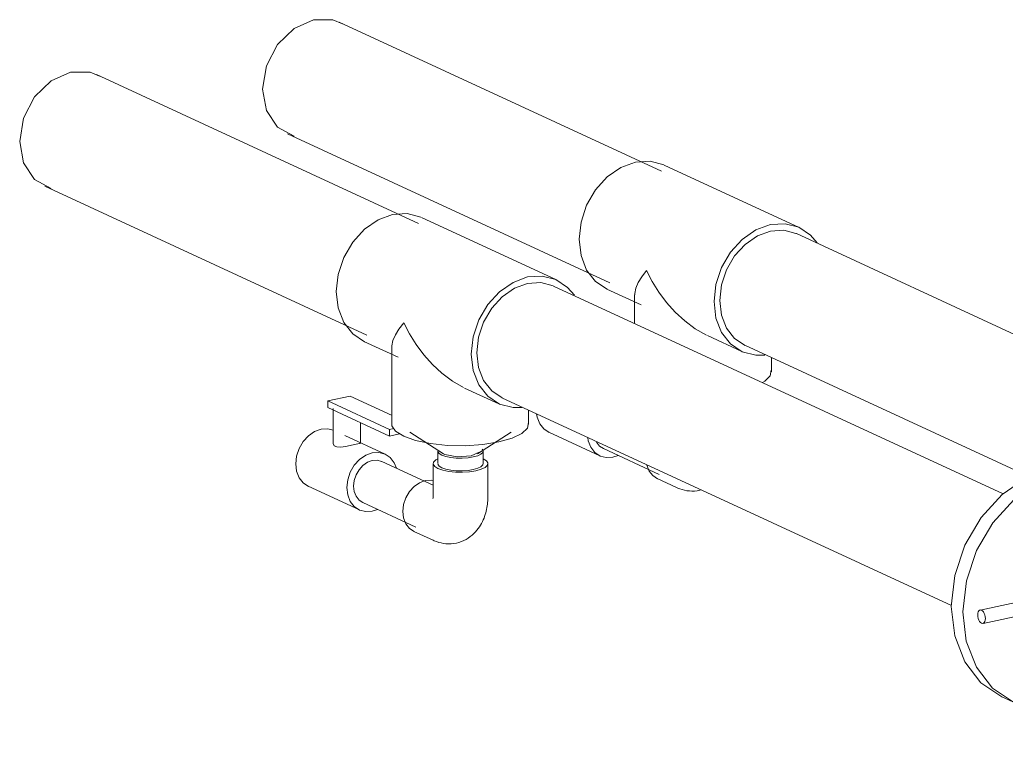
# Model space of a CAD drawing. Header units: metres. Extents: x 63 to 378, y -27 to 78.
# Drawn here: x 366.516 to 367.432, y 12.537 to 13.225 of the extents above; entities that cross this region are included whole.
import ezdxf

# ---------------------------------------------------------------- set-up
doc = ezdxf.new("R2010")
doc.units = ezdxf.units.M
doc.layers.add('P-PIPE', color=7, linetype='Continuous', lineweight=18)

# ---------------------------------------------------------------- blocks, each defined once
blk = doc.blocks.new('V_D_R - 1 1_4_-V646-3D BUITRON TUBERIA')
at = {"layer": 'P-PIPE', "color": 11, "true_color": 0xff8080}
blk.add_line((23.67789, 12.8421), (23.72533, 12.82015), dxfattribs=at)
for points in [[(23.67809, 12.84201, 0), (23.67321, 12.84526, 0), (23.66945, 12.85007, 0), (23.6671, 12.8561, 0), (23.66654, 12.85909, 0)], [(23.71399, 12.83713, 0), (23.71454, 12.83415, 0), (23.7169, 12.82812, 0), (23.72065, 12.82331, 0), (23.72554, 12.82005, 0), (23.73123, 12.81857, 0), (23.73734, 12.81897, 0), (23.74211, 12.82056, 0)]]:
    blk.add_polyline3d(points, dxfattribs=at)
blk = doc.blocks.new('V_D_R - 1 1_4_-V647-3D BUITRON TUBERIA')
at = {"layer": 'P-PIPE', "color": 1, "true_color": 0xff0000}
for p, q in [((23.4936, 12.87569), (23.47263, 12.87117)), ((23.47263, 12.87117), (23.52992, 12.84466)), ((23.47263, 12.86514), (23.47263, 12.87117)), ((23.53236, 12.85776), (23.4936, 12.87569)), ((23.52992, 12.83863), (23.47263, 12.86514)), ((23.47758, 12.86409), (23.47758, 12.83207)), ((23.50298, 12.83207), (23.50298, 12.8511)), ((23.52992, 12.84466), (23.53397, 12.84553)), ((23.52992, 12.83863), (23.52992, 12.84466)), ((23.526, 12.82181), (23.48848, 12.83917)), ((23.53939, 12.84067), (23.52992, 12.83863)), ((23.45455, 12.7919), (23.502, 12.76994))]:
    blk.add_line(p, q, dxfattribs=at)
for points in [[(23.44296, 12.81274, 0), (23.44376, 12.81993, 0), (23.44612, 12.82698, 0), (23.44987, 12.8334, 0), (23.45476, 12.83877, 0), (23.46045, 12.8427, 0), (23.46656, 12.84494, 0), (23.47266, 12.84534, 0), (23.47765, 12.84415, 0)], [(23.50294, 12.83218, 0), (23.50251, 12.83175, 0), (23.50062, 12.83132, 0), (23.49744, 12.83065, 0)], [(23.49744, 12.83065, 0), (23.49338, 12.82975, 0), (23.489, 12.82884, 0), (23.48481, 12.82826, 0), (23.48121, 12.82842, 0), (23.47869, 12.82959, 0), (23.47761, 12.83159, 0)], [(23.53655, 12.80871, 0), (23.53444, 12.81384, 0), (23.53069, 12.81865, 0), (23.5258, 12.8219, 0), (23.52011, 12.82338, 0), (23.514, 12.82299, 0), (23.50789, 12.82075, 0), (23.5022, 12.81681, 0), (23.49731, 12.81145, 0), (23.49356, 12.80502, 0), (23.4912, 12.79798, 0), (23.4904, 12.79079, 0)], [(23.45476, 12.79181, 0), (23.44987, 12.79506, 0), (23.44612, 12.79987, 0), (23.44376, 12.8059, 0), (23.44296, 12.81274, 0)], [(23.4904, 12.79079, 0), (23.4912, 12.78394, 0), (23.49356, 12.77791, 0), (23.49731, 12.77311, 0), (23.5022, 12.76985, 0), (23.50789, 12.76837, 0), (23.514, 12.76877, 0), (23.51877, 12.77036, 0)]]:
    blk.add_polyline3d(points, dxfattribs=at)
blk = doc.blocks.new('Elbow - PVC - AC PVC _80_-2698796-3D BUITRON TUBERIA')
at = {"layer": 'P-PIPE', "color": 1, "true_color": 0xff0000}
for p, q in [((23.57051, 12.81295), (23.57051, 12.78283)), ((23.62131, 12.78283), (23.62131, 12.81295)), ((23.55257, 12.75004), (23.57047, 12.74176))]:
    blk.add_line(p, q, dxfattribs=at)
for points in [[(23.57475, 12.81739, 0), (23.57301, 12.81643, 0), (23.57095, 12.81444, 0), (23.57058, 12.81235, 0), (23.57194, 12.8103, 0), (23.57493, 12.80843, 0), (23.57935, 12.80687, 0), (23.5849, 12.80572, 0), (23.5912, 12.80507, 0), (23.59782, 12.80495, 0), (23.60431, 12.80538, 0), (23.61023, 12.80632, 0)], [(23.61023, 12.80632, 0), (23.61517, 12.80772, 0), (23.6188, 12.80947, 0), (23.62087, 12.81146, 0), (23.62123, 12.81356, 0), (23.61988, 12.81561, 0), (23.61688, 12.81748, 0)], [(23.55274, 12.74996, 0), (23.5484, 12.75285, 0), (23.54507, 12.75713, 0), (23.54297, 12.76249, 0), (23.54226, 12.76857, 0), (23.54297, 12.77496, 0), (23.54507, 12.78123, 0), (23.5484, 12.78694, 0), (23.55274, 12.7917, 0), (23.5578, 12.7952, 0), (23.56323, 12.79719, 0)], [(23.56323, 12.79719, 0), (23.56866, 12.79754, 0), (23.57064, 12.79724, 0)], [(23.57031, 12.78064, 0), (23.57032, 12.78066, 0), (23.57033, 12.78074, 0), (23.57036, 12.78087, 0), (23.57039, 12.78104, 0), (23.57042, 12.78125, 0), (23.57045, 12.7815, 0), (23.57047, 12.78179, 0), (23.57049, 12.78211, 0), (23.5705, 12.78246, 0), (23.57051, 12.78283, 0)], [(23.59202, 12.73923, 0), (23.5944, 12.73984, 0), (23.59671, 12.74061, 0), (23.59894, 12.74155, 0), (23.60107, 12.74263, 0), (23.60308, 12.74383, 0), (23.60496, 12.74514, 0), (23.6067, 12.74654, 0), (23.60832, 12.748, 0), (23.6098, 12.74952, 0), (23.61115, 12.75107, 0), (23.61239, 12.75265, 0), (23.61352, 12.75426, 0), (23.61453, 12.75587, 0), (23.61546, 12.7575, 0), (23.61629, 12.75912, 0), (23.61704, 12.76075, 0), (23.61771, 12.76238, 0), (23.61831, 12.764, 0), (23.61884, 12.76563, 0), (23.61931, 12.76725, 0), (23.61973, 12.76887, 0), (23.62009, 12.77048, 0), (23.6204, 12.77209, 0), (23.62066, 12.77371, 0), (23.62087, 12.77531, 0), (23.62104, 12.77692, 0), (23.62117, 12.77852, 0), (23.62125, 12.78013, 0), (23.6213, 12.78173, 0), (23.62131, 12.78283, 0)], [(23.59202, 12.73923, 0), (23.5896, 12.7388, 0), (23.58716, 12.73855, 0), (23.58475, 12.73849, 0), (23.58236, 12.7386, 0), (23.58004, 12.73887, 0), (23.57779, 12.73928, 0), (23.57562, 12.73983, 0), (23.57355, 12.7405, 0), (23.57157, 12.74127, 0), (23.57047, 12.74176, 0)]]:
    blk.add_polyline3d(points, dxfattribs=at)
blk = doc.blocks.new('Tee - PVC - AC PVC _80_-V648-3D BUITRON TUBERIA')
at = {"layer": 'P-PIPE', "color": 11, "true_color": 0xff8080}
for p, q in [((23.68489, 12.98372), (23.55957, 13.04172)), ((23.50623, 12.92646), (23.53806, 12.91173)), ((23.53206, 12.92112), (23.53206, 12.84966)), ((23.59972, 12.8832), (23.63155, 12.86847)), ((23.65906, 12.84966), (23.65906, 12.86274))]:
    blk.add_line(p, q, dxfattribs=at)
for points in [[(23.50668, 12.92625, 0), (23.49582, 12.93349, 0), (23.48748, 12.94417, 0), (23.48224, 12.95757, 0), (23.48046, 12.97277, 0), (23.48224, 12.98875, 0), (23.48748, 13.00441, 0), (23.49582, 13.01869, 0), (23.50668, 13.03061, 0), (23.51933, 13.03935, 0), (23.5329, 13.04433, 0)], [(23.5329, 13.04433, 0), (23.54647, 13.04521, 0), (23.55912, 13.04192, 0)], [(23.65822, 12.98634, 0), (23.64465, 12.98136, 0), (23.632, 12.97261, 0), (23.62114, 12.9607, 0), (23.61281, 12.94642, 0), (23.60757, 12.93076, 0), (23.60578, 12.91478, 0), (23.60757, 12.89957, 0), (23.61281, 12.88617, 0), (23.62114, 12.87549, 0), (23.632, 12.86826, 0), (23.64465, 12.86497, 0), (23.65295, 12.86502, 0)], [(23.70157, 12.96935, 0), (23.6953, 12.9767, 0), (23.68444, 12.98393, 0), (23.67179, 12.98722, 0), (23.65822, 12.98634, 0)], [(23.53206, 12.92112, 0), (23.53213, 12.92251, 0), (23.53319, 12.92729, 0), (23.53544, 12.93248, 0), (23.53877, 12.938, 0), (23.54312, 12.94378, 0)], [(23.54312, 12.94378, 0), (23.54842, 12.93353, 0), (23.55464, 12.92359, 0), (23.56176, 12.91407, 0), (23.56976, 12.90509, 0), (23.57863, 12.89686, 0), (23.58832, 12.8896, 0), (23.59876, 12.88365, 0)], [(23.65888, 12.85117, 0), (23.65796, 12.84594, 0), (23.65279, 12.84097, 0), (23.64372, 12.83658, 0), (23.63137, 12.83309, 0)], [(23.63137, 12.83309, 0), (23.61657, 12.83073, 0), (23.60035, 12.82965, 0), (23.5838, 12.82994, 0), (23.56805, 12.83158, 0), (23.55417, 12.83444, 0), (23.54312, 12.83835, 0), (23.53564, 12.84302, 0), (23.53224, 12.84815, 0), (23.53207, 12.84965, 0)]]:
    blk.add_polyline3d(points, dxfattribs=at)
blk = doc.blocks.new('M_Transition - Generic - Standard-2698989-3D BUITRON TUBERIA')
at = {"layer": 'P-PIPE', "color": 11, "true_color": 0xff8080}
for p, q in [((23.58025, 12.82219), (23.54895, 12.84215)), ((23.61157, 12.82219), (23.64286, 12.84215)), ((23.61308, 12.82362), (23.60576, 12.82008))]:
    blk.add_line(p, q, dxfattribs=at)
blk.add_polyline3d([(23.60576, 12.82008, 0), (23.59267, 12.81922, 0), (23.58147, 12.82153, 0), (23.58025, 12.82219, 0)], dxfattribs=at)
blk = doc.blocks.new('Elbow - PVC - AC PVC _80_-V655-3D BUITRON TUBERIA')
at = {"layer": 'P-PIPE', "color": 11, "true_color": 0xff8080}
for p, q in [((23.77858, 12.79901), (23.79648, 12.79072)), ((23.81803, 12.78819), (23.8194, 12.78854))]:
    blk.add_line(p, q, dxfattribs=at)
for points in [[(23.77876, 12.79893, 0), (23.77441, 12.80182, 0), (23.77108, 12.80609, 0), (23.76898, 12.81145, 0)], [(23.81803, 12.78819, 0), (23.81561, 12.78776, 0), (23.81318, 12.78752, 0), (23.81076, 12.78745, 0), (23.80837, 12.78756, 0), (23.80605, 12.78783, 0), (23.8038, 12.78825, 0), (23.80163, 12.7888, 0), (23.79956, 12.78946, 0), (23.79758, 12.79023, 0), (23.79648, 12.79072, 0)]]:
    blk.add_polyline3d(points, dxfattribs=at)
blk = doc.blocks.new('Tee - PVC - AC PVC _80_-V656-3D BUITRON TUBERIA')
at = {"layer": 'P-PIPE', "color": 1, "true_color": 0xff0000}
for p, q in [((23.9104, 13.03237), (23.78508, 13.09036)), ((23.73175, 12.9751), (23.76358, 12.96037)), ((23.75757, 12.96976), (23.75757, 12.94309)), ((23.82524, 12.93184), (23.85707, 12.91711)), ((23.88457, 12.8983), (23.88457, 12.91138))]:
    blk.add_line(p, q, dxfattribs=at)
for points in [[(23.73219, 12.9749, 0), (23.72133, 12.98213, 0), (23.713, 12.99281, 0), (23.70776, 13.00621, 0), (23.70597, 13.02142, 0), (23.70776, 13.03739, 0), (23.713, 13.05306, 0), (23.72133, 13.06733, 0), (23.73219, 13.07925, 0), (23.74484, 13.088, 0), (23.75841, 13.09298, 0)], [(23.75841, 13.09298, 0), (23.77199, 13.09385, 0), (23.78463, 13.09056, 0)], [(23.88374, 13.03498, 0), (23.87016, 13.03, 0), (23.85751, 13.02126, 0), (23.84665, 13.00934, 0), (23.83832, 12.99506, 0), (23.83308, 12.9794, 0), (23.83129, 12.96342, 0), (23.83308, 12.94822, 0), (23.83832, 12.93482, 0), (23.84665, 12.92414, 0), (23.85751, 12.91691, 0), (23.87016, 12.91362, 0), (23.87847, 12.91367, 0)], [(23.92703, 13.01807, 0), (23.92082, 13.02534, 0), (23.90996, 13.03257, 0), (23.89731, 13.03586, 0), (23.88374, 13.03498, 0)], [(23.75758, 12.96976, 0), (23.75764, 12.97115, 0), (23.7587, 12.97593, 0), (23.76095, 12.98112, 0), (23.76429, 12.98664, 0), (23.76863, 12.99242, 0)], [(23.76863, 12.99242, 0), (23.77393, 12.98218, 0), (23.78016, 12.97224, 0), (23.78728, 12.96271, 0), (23.79528, 12.95374, 0), (23.80414, 12.9455, 0), (23.81384, 12.93824, 0), (23.82427, 12.93229, 0)], [(23.88439, 12.89981, 0), (23.88348, 12.89458, 0), (23.8783, 12.88961, 0), (23.87616, 12.88832, 0)]]:
    blk.add_polyline3d(points, dxfattribs=at)
blk = doc.blocks.new('V_C_S - 2 1_2_-4 _ - 4_-V659-3D BUITRON TUBERIA')
at = {"layer": 'P-PIPE', "color": 11, "true_color": 0xff8080}
for p, q in [((24.20463, 12.79919), (24.19389, 12.80416)), ((24.30847, 12.75114), (24.29773, 12.75611)), ((24.19693, 12.73299), (24.19692, 12.73031)), ((24.20118, 12.73487), (24.1997, 12.73464)), ((24.16263, 12.72702), (24.16254, 12.67399)), ((24.14171, 12.69053), (24.07833, 12.677)), ((24.13041, 12.68986), (24.13046, 12.68791)), ((24.08098, 12.66458), (24.14437, 12.67811)), ((24.16266, 12.67494), (24.16279, 12.68237)), ((24.16254, 12.67398), (24.16266, 12.67494)), ((24.1433, 12.66665), (24.15844, 12.65964)), ((24.15705, 12.64731), (24.14708, 12.64519)), ((24.14973, 12.63277), (24.15554, 12.63401)), ((24.09789, 12.5967), (24.10863, 12.59173)), ((24.20173, 12.54865), (24.21247, 12.54368))]:
    blk.add_line(p, q, dxfattribs=at)
for points in [[(24.0515, 12.68027, 0), (24.05476, 12.70904, 0), (24.06423, 12.73722, 0), (24.07927, 12.76289, 0), (24.09885, 12.7843, 0), (24.12163, 12.8, 0), (24.14607, 12.80891, 0), (24.17049, 12.81044, 0), (24.19324, 12.80446, 0)], [(24.24272, 12.75849, 0), (24.23847, 12.76716, 0), (24.22351, 12.78642, 0), (24.20399, 12.79949, 0), (24.18124, 12.80547, 0), (24.15681, 12.80394, 0), (24.13237, 12.79503, 0), (24.10959, 12.77933, 0), (24.09001, 12.75792, 0), (24.07497, 12.73224, 0), (24.0655, 12.70407, 0), (24.06224, 12.6753, 0)], [(24.15533, 12.63222, 0), (24.1586, 12.66099, 0), (24.16807, 12.68916, 0), (24.18311, 12.71484, 0), (24.20269, 12.73625, 0), (24.22547, 12.75195, 0), (24.24991, 12.76086, 0), (24.27433, 12.76238, 0), (24.29708, 12.75641, 0)], [(24.35487, 12.66757, 0), (24.3517, 12.69496, 0), (24.34231, 12.71911, 0), (24.32734, 12.73837, 0), (24.30782, 12.75144, 0), (24.28507, 12.75741, 0), (24.26065, 12.75589, 0), (24.23621, 12.74698, 0), (24.21343, 12.73128, 0), (24.19385, 12.70986, 0), (24.17881, 12.68419, 0), (24.16934, 12.65602, 0), (24.16608, 12.62725, 0)], [(24.18035, 12.73756, 0), (24.17245, 12.73534, 0), (24.16664, 12.73256, 0), (24.16333, 12.72939, 0), (24.16274, 12.72605, 0), (24.16492, 12.72278, 0), (24.16971, 12.71979, 0), (24.17678, 12.71729, 0), (24.18388, 12.71574, 0)], [(24.20756, 12.73968, 0), (24.2002, 12.73972, 0), (24.18982, 12.73906, 0), (24.18035, 12.73756, 0)], [(24.1997, 12.73464, 0), (24.19846, 12.73429, 0), (24.19756, 12.73386, 0), (24.19704, 12.73336, 0), (24.19695, 12.73284, 0), (24.19729, 12.73233, 0), (24.19803, 12.73186, 0)], [(24.16281, 12.72607, 0), (24.15668, 12.7256, 0), (24.14989, 12.72312, 0), (24.14357, 12.71876, 0), (24.13813, 12.71281, 0), (24.13395, 12.70568, 0), (24.13132, 12.69785, 0), (24.13041, 12.68986, 0)], [(24.1412, 12.69036, 0), (24.14249, 12.69056, 0), (24.14373, 12.68998, 0), (24.14478, 12.6887, 0), (24.14555, 12.68688, 0), (24.14602, 12.68475, 0), (24.14617, 12.68257, 0)], [(24.09854, 12.5964, 0), (24.07902, 12.60947, 0), (24.06405, 12.62873, 0), (24.05467, 12.65288, 0), (24.0515, 12.68027, 0)], [(24.08324, 12.66913, 0), (24.08312, 12.67075, 0), (24.08276, 12.67237, 0), (24.08219, 12.67388, 0), (24.08145, 12.67518, 0), (24.08059, 12.67618, 0), (24.07967, 12.67682, 0), (24.07874, 12.67704, 0), (24.07787, 12.67684, 0), (24.07713, 12.67622, 0), (24.07656, 12.67524, 0), (24.0762, 12.67395, 0), (24.07608, 12.67245, 0)], [(24.14617, 12.68257, 0), (24.14601, 12.68062, 0), (24.14554, 12.67913, 0), (24.14477, 12.67827, 0), (24.14437, 12.67812, 0)], [(24.06224, 12.6753, 0), (24.06541, 12.64791, 0), (24.0748, 12.62376, 0), (24.08976, 12.6045, 0), (24.10928, 12.59143, 0), (24.13203, 12.58546, 0), (24.15645, 12.58698, 0), (24.16438, 12.58906, 0)], [(24.07608, 12.67245, 0), (24.07619, 12.67083, 0), (24.07655, 12.66921, 0), (24.07712, 12.6677, 0), (24.07786, 12.6664, 0), (24.07872, 12.6654, 0), (24.07965, 12.66476, 0), (24.08057, 12.66454, 0), (24.08144, 12.66474, 0), (24.08218, 12.66536, 0), (24.08275, 12.66634, 0), (24.08311, 12.66763, 0), (24.08324, 12.66913, 0)], [(24.1339, 12.67554, 0), (24.13806, 12.67019, 0), (24.14348, 12.66656, 0)], [(24.15198, 12.63732, 0), (24.15187, 12.63894, 0), (24.15151, 12.64055, 0), (24.15094, 12.64207, 0), (24.1502, 12.64337, 0), (24.14934, 12.64437, 0), (24.14841, 12.645, 0), (24.14749, 12.64523, 0), (24.14662, 12.64502, 0), (24.14588, 12.64441, 0), (24.14531, 12.64342, 0), (24.14495, 12.64214, 0), (24.14482, 12.64063, 0)], [(24.14482, 12.64063, 0), (24.14494, 12.63902, 0), (24.1453, 12.6374, 0), (24.14586, 12.63589, 0), (24.1466, 12.63458, 0), (24.14747, 12.63358, 0), (24.14839, 12.63295, 0), (24.14932, 12.63273, 0), (24.15019, 12.63293, 0), (24.15093, 12.63354, 0), (24.1515, 12.63453, 0), (24.15186, 12.63582, 0), (24.15198, 12.63732, 0)], [(24.20238, 12.54835, 0), (24.18286, 12.56142, 0), (24.16789, 12.58068, 0), (24.1585, 12.60483, 0), (24.15533, 12.63222, 0)], [(24.16608, 12.62725, 0), (24.16925, 12.59986, 0), (24.17863, 12.57571, 0), (24.1936, 12.55645, 0), (24.21312, 12.54338, 0), (24.23587, 12.53741, 0), (24.26029, 12.53893, 0), (24.28473, 12.54784, 0), (24.30681, 12.56293, 0)]]:
    blk.add_polyline3d(points, dxfattribs=at)

msp = doc.modelspace()

# ---------------------------------------------------------------- linework, layer by layer
at = {"layer": 'P-PIPE', "color": 1, "true_color": 0xff0000}
for p, q in [((367.11136, 13.0846), (366.81234, 13.22297)), ((366.76434, 13.11923), (367.06336, 12.98086)), ((368.13001, 12.61326), (367.23668, 13.0266)), ((367.18868, 12.92287), (367.45262, 12.80075)), ((366.90382, 12.82464), (366.90382, 12.81295)), ((366.94589, 12.81295), (366.94589, 12.82464)), ((366.89953, 12.79287), (366.85178, 12.81497)), ((366.83411, 12.77679), (366.88335, 12.75401))]:
    msp.add_line(p, q, dxfattribs=at)
at = {"layer": 'P-PIPE', "color": 11, "true_color": 0xff8080}
for p, q in [((366.88585, 13.03595), (366.58683, 13.17432)), ((366.53882, 13.07059), (366.83785, 12.93222)), ((367.42855, 12.78482), (367.01117, 12.97796)), ((366.96317, 12.87423), (367.38054, 12.6811)), ((367.05745, 12.82699), (367.10936, 12.80297))]:
    msp.add_line(p, q, dxfattribs=at)
at = {"layer": 'P-PIPE', "color": 1, "true_color": 0xff0000}
for points in [[(366.74114, 13.16092, 0), (366.74473, 13.18244, 0), (366.75497, 13.20224, 0), (366.77028, 13.2173, 0), (366.78834, 13.22532, 0)], [(366.78834, 13.22532, 0), (366.8064, 13.22509, 0), (366.81528, 13.2214, 0)], [(366.77028, 13.11711, 0), (366.75497, 13.12556, 0), (366.74473, 13.14094, 0), (366.74114, 13.16092, 0)], [(367.16549, 12.96456, 0), (367.1671, 12.97894, 0), (367.17181, 12.99303, 0), (367.17931, 13.00588, 0), (367.18909, 13.0166, 0), (367.20047, 13.02448, 0), (367.21268, 13.02896, 0)], [(367.21268, 13.02896, 0), (367.2249, 13.02975, 0), (367.23628, 13.02679, 0), (367.23668, 13.02661, 0)], [(367.18909, 12.92269, 0), (367.17931, 12.9292, 0), (367.17181, 12.93881, 0), (367.1671, 12.95087, 0), (367.16549, 12.96456, 0)], [(366.90382, 12.82464, 0), (366.90388, 12.82414, 0), (366.90501, 12.82244, 0), (366.90748, 12.82089, 0)], [(366.93672, 12.81915, 0), (366.94081, 12.82031, 0), (366.94381, 12.82176, 0), (366.94552, 12.82341, 0), (366.94583, 12.82514, 0), (366.94501, 12.82654, 0)], [(366.82558, 12.79213, 0), (366.82617, 12.79742, 0), (366.8279, 12.80261, 0), (366.83066, 12.80734, 0), (366.83426, 12.81129, 0), (366.83845, 12.81418, 0), (366.84295, 12.81583, 0)], [(366.84295, 12.81583, 0), (366.84744, 12.81612, 0), (366.85163, 12.81503, 0)], [(366.90748, 12.82089, 0), (366.91114, 12.8196, 0), (366.91574, 12.81865, 0), (366.92096, 12.81811, 0), (366.92644, 12.81801, 0), (366.93182, 12.81837, 0), (366.93672, 12.81915, 0)], [(366.94583, 12.81345, 0), (366.94552, 12.81172, 0), (366.94381, 12.81007, 0), (366.94081, 12.80862, 0), (366.93672, 12.80746, 0)], [(366.90748, 12.8092, 0), (366.90501, 12.81075, 0), (366.90388, 12.81245, 0)], [(366.93672, 12.80746, 0), (366.93182, 12.80668, 0), (366.92644, 12.80632, 0), (366.92096, 12.80642, 0), (366.91574, 12.80696, 0), (366.91114, 12.80791, 0), (366.90748, 12.8092, 0)], [(366.83426, 12.77672, 0), (366.83066, 12.77912, 0), (366.8279, 12.78265, 0), (366.82617, 12.78709, 0), (366.82558, 12.79213, 0)]]:
    msp.add_polyline3d(points, dxfattribs=at)
at = {"layer": 'P-PIPE', "color": 11, "true_color": 0xff8080}
for points in [[(366.51563, 13.11228, 0), (366.51922, 13.1338, 0), (366.52945, 13.1536, 0), (366.54476, 13.16866, 0), (366.56283, 13.17668, 0)], [(366.56283, 13.17668, 0), (366.58089, 13.17645, 0), (366.58976, 13.17276, 0)], [(366.54476, 13.06847, 0), (366.52945, 13.07692, 0), (366.51922, 13.0923, 0), (366.51563, 13.11228, 0)], [(366.93997, 12.91591, 0), (366.94158, 12.93029, 0), (366.9463, 12.94439, 0), (366.9538, 12.95724, 0), (366.96357, 12.96796, 0), (366.97495, 12.97584, 0), (366.98717, 12.98032, 0)], [(366.98717, 12.98032, 0), (366.99939, 12.98111, 0), (367.01077, 12.97814, 0)], [(366.96357, 12.87405, 0), (366.9538, 12.88055, 0), (366.9463, 12.89017, 0), (366.94158, 12.90223, 0), (366.93997, 12.91591, 0)], [(367.0576, 12.82692, 0), (367.054, 12.82932, 0), (367.05124, 12.83286, 0)]]:
    msp.add_polyline3d(points, dxfattribs=at)

# ---------------------------------------------------------------- block references
at = {"layer": 'P-PIPE', "color": 1, "true_color": 0xff0000}
for name in ['Tee - PVC - AC PVC _80_-V656-3D BUITRON TUBERIA', 'V_D_R - 1 1_4_-V647-3D BUITRON TUBERIA', 'Elbow - PVC - AC PVC _80_-2698796-3D BUITRON TUBERIA']:
    msp.add_blockref(name, (343.32895, 0), dxfattribs=at)
at = {"layer": 'P-PIPE', "color": 11, "true_color": 0xff8080}
for name in ['Tee - PVC - AC PVC _80_-V648-3D BUITRON TUBERIA', 'V_D_R - 1 1_4_-V646-3D BUITRON TUBERIA', 'M_Transition - Generic - Standard-2698989-3D BUITRON TUBERIA', 'Elbow - PVC - AC PVC _80_-V655-3D BUITRON TUBERIA', 'V_C_S - 2 1_2_-4 _ - 4_-V659-3D BUITRON TUBERIA']:
    msp.add_blockref(name, (343.32895, 0), dxfattribs=at)

doc.saveas('drawing.dxf')
